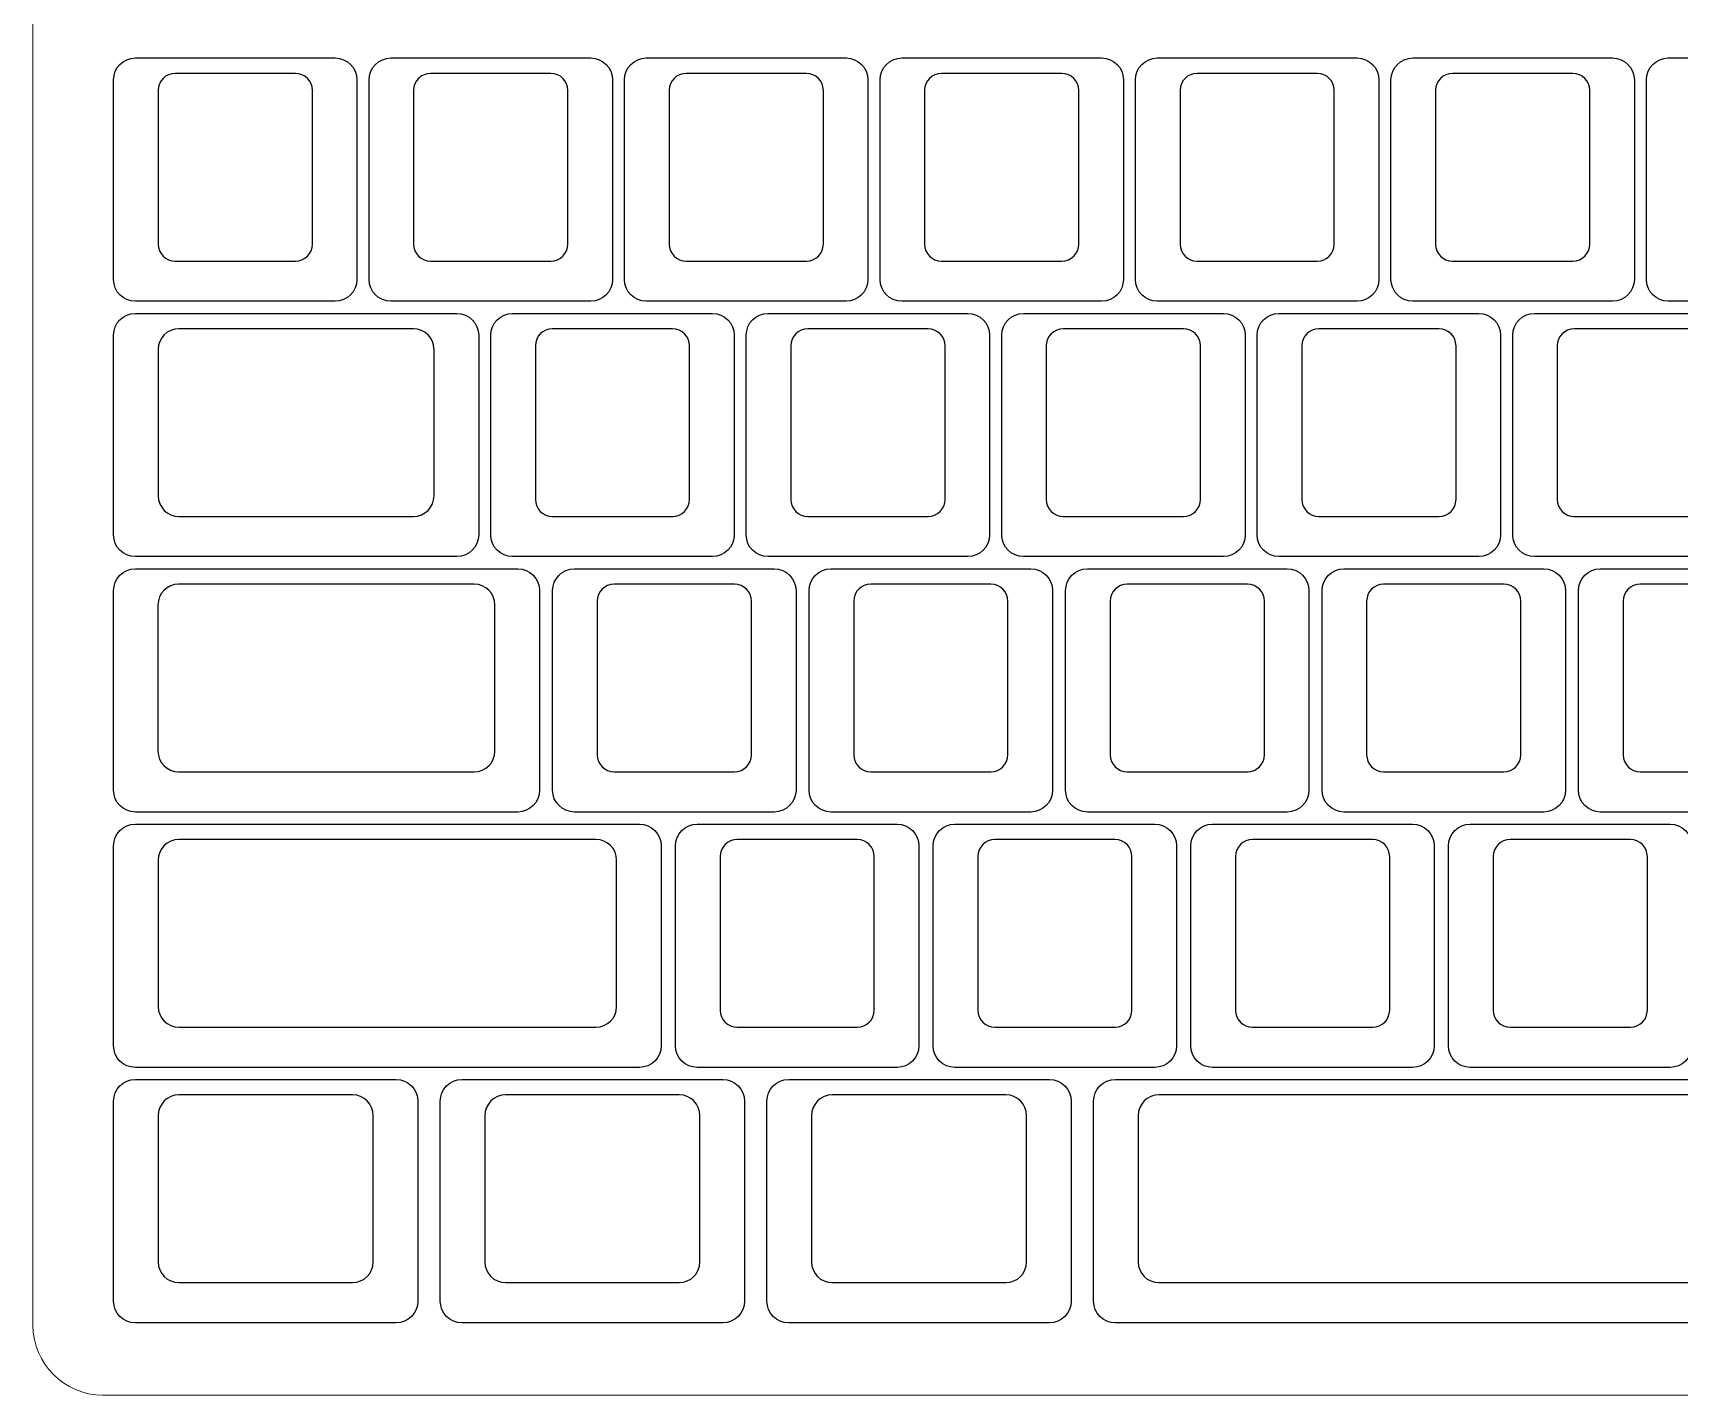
# Model space of a CAD drawing. Header units: millimetres. Extents: x -493 to 473, y -489 to 489.
# Drawn here: x 32.3 to 155, y 260.8 to 362.4 of the extents above; entities that cross this region are included whole.
import ezdxf

# ---------------------------------------------------------------- set-up
doc = ezdxf.new("R2010")
doc.units = ezdxf.units.MM
doc.header["$MEASUREMENT"] = 0
doc.layers.add('Layer 1', color=7, linetype='Continuous')

msp = doc.modelspace()

# ---------------------------------------------------------------- linework, layer by layer
at = {"layer": 'Layer 1', "color": 250, "lineweight": 18}
msp.add_open_spline([(37.475, 393.9468), (37.475, 393.9468), (468.0428, 393.9468), (468.0428, 393.9468), (468.0428, 393.9468), (470.9028, 393.9468), (473.2427, 391.6069), (473.2427, 388.7469), (473.2427, 388.7469), (473.2427, 388.7469), (473.2427, 266.0096), (473.2427, 266.0096), (473.2427, 266.0096), (473.2427, 263.1496), (470.9028, 260.8097), (468.0428, 260.8097), (468.0428, 260.8097), (468.0428, 260.8097), (37.475, 260.8097), (37.475, 260.8097), (37.475, 260.8097), (34.615, 260.8097), (32.2751, 263.1496), (32.2751, 266.0096), (32.2751, 266.0096), (32.2751, 266.0096), (32.2751, 388.7469), (32.2751, 388.7469), (32.2751, 388.7469), (32.2751, 391.6069), (34.615, 393.9468), (37.475, 393.9468)], degree=3, knots=[0, 0, 0, 0, 0.11111111, 0.11111111, 0.11111111, 0.11111111, 0.22222222, 0.22222222, 0.22222222, 0.22222222, 0.33333333, 0.33333333, 0.33333333, 0.33333333, 0.44444444, 0.44444444, 0.44444444, 0.44444444, 0.55555556, 0.55555556, 0.55555556, 0.55555556, 0.66666667, 0.66666667, 0.66666667, 0.66666667, 0.77777778, 0.77777778, 0.77777778, 0.77777778, 1, 1, 1, 1], dxfattribs=at)
at = {"layer": 'Layer 1', "color": 169}
for points in [[(39.9117, 342.4031), (39.9117, 342.4031), (54.8139, 342.4031), (54.8139, 342.4031), (54.8139, 342.4031), (55.7071, 342.4031), (56.4378, 343.1338), (56.4378, 344.027), (56.4378, 344.027), (56.4378, 344.027), (56.4378, 358.9292), (56.4378, 358.9292), (56.4378, 358.9292), (56.4378, 359.8224), (55.7071, 360.5531), (54.8139, 360.5531), (54.8139, 360.5531), (54.8139, 360.5531), (39.9117, 360.5531), (39.9117, 360.5531), (39.9117, 360.5531), (39.0185, 360.5531), (38.2878, 359.8224), (38.2878, 358.9292), (38.2878, 358.9292), (38.2878, 358.9292), (38.2878, 344.027), (38.2878, 344.027), (38.2878, 344.027), (38.2878, 343.1338), (39.0185, 342.4031), (39.9117, 342.4031)], [(58.9617, 342.4031), (58.9617, 342.4031), (73.8639, 342.4031), (73.8639, 342.4031), (73.8639, 342.4031), (74.7571, 342.4031), (75.4878, 343.1338), (75.4878, 344.027), (75.4878, 344.027), (75.4878, 344.027), (75.4878, 358.9292), (75.4878, 358.9292), (75.4878, 358.9292), (75.4878, 359.8224), (74.7571, 360.5531), (73.8639, 360.5531), (73.8639, 360.5531), (73.8639, 360.5531), (58.9617, 360.5531), (58.9617, 360.5531), (58.9617, 360.5531), (58.0685, 360.5531), (57.3378, 359.8224), (57.3378, 358.9292), (57.3378, 358.9292), (57.3378, 358.9292), (57.3378, 344.027), (57.3378, 344.027), (57.3378, 344.027), (57.3378, 343.1338), (58.0685, 342.4031), (58.9617, 342.4031)], [(78.0117, 342.4031), (78.0117, 342.4031), (92.9139, 342.4031), (92.9139, 342.4031), (92.9139, 342.4031), (93.8071, 342.4031), (94.5378, 343.1338), (94.5378, 344.027), (94.5378, 344.027), (94.5378, 344.027), (94.5378, 358.9292), (94.5378, 358.9292), (94.5378, 358.9292), (94.5378, 359.8224), (93.8071, 360.5531), (92.9139, 360.5531), (92.9139, 360.5531), (92.9139, 360.5531), (78.0117, 360.5531), (78.0117, 360.5531), (78.0117, 360.5531), (77.1185, 360.5531), (76.3878, 359.8224), (76.3878, 358.9292), (76.3878, 358.9292), (76.3878, 358.9292), (76.3878, 344.027), (76.3878, 344.027), (76.3878, 344.027), (76.3878, 343.1338), (77.1185, 342.4031), (78.0117, 342.4031)], [(97.0617, 342.4031), (97.0617, 342.4031), (111.9639, 342.4031), (111.9639, 342.4031), (111.9639, 342.4031), (112.8571, 342.4031), (113.5878, 343.1338), (113.5878, 344.027), (113.5878, 344.027), (113.5878, 344.027), (113.5878, 358.9292), (113.5878, 358.9292), (113.5878, 358.9292), (113.5878, 359.8224), (112.8571, 360.5531), (111.9639, 360.5531), (111.9639, 360.5531), (111.9639, 360.5531), (97.0617, 360.5531), (97.0617, 360.5531), (97.0617, 360.5531), (96.1685, 360.5531), (95.4378, 359.8224), (95.4378, 358.9292), (95.4378, 358.9292), (95.4378, 358.9292), (95.4378, 344.027), (95.4378, 344.027), (95.4378, 344.027), (95.4378, 343.1338), (96.1685, 342.4031), (97.0617, 342.4031)], [(116.1117, 342.4031), (116.1117, 342.4031), (131.0139, 342.4031), (131.0139, 342.4031), (131.0139, 342.4031), (131.9071, 342.4031), (132.6378, 343.1338), (132.6378, 344.027), (132.6378, 344.027), (132.6378, 344.027), (132.6378, 358.9292), (132.6378, 358.9292), (132.6378, 358.9292), (132.6378, 359.8224), (131.9071, 360.5531), (131.0139, 360.5531), (131.0139, 360.5531), (131.0139, 360.5531), (116.1117, 360.5531), (116.1117, 360.5531), (116.1117, 360.5531), (115.2185, 360.5531), (114.4878, 359.8224), (114.4878, 358.9292), (114.4878, 358.9292), (114.4878, 358.9292), (114.4878, 344.027), (114.4878, 344.027), (114.4878, 344.027), (114.4878, 343.1338), (115.2185, 342.4031), (116.1117, 342.4031)], [(135.1617, 342.4031), (135.1617, 342.4031), (150.0639, 342.4031), (150.0639, 342.4031), (150.0639, 342.4031), (150.9571, 342.4031), (151.6878, 343.1338), (151.6878, 344.027), (151.6878, 344.027), (151.6878, 344.027), (151.6878, 358.9292), (151.6878, 358.9292), (151.6878, 358.9292), (151.6878, 359.8224), (150.9571, 360.5531), (150.0639, 360.5531), (150.0639, 360.5531), (150.0639, 360.5531), (135.1617, 360.5531), (135.1617, 360.5531), (135.1617, 360.5531), (134.2685, 360.5531), (133.5378, 359.8224), (133.5378, 358.9292), (133.5378, 358.9292), (133.5378, 358.9292), (133.5378, 344.027), (133.5378, 344.027), (133.5378, 344.027), (133.5378, 343.1338), (134.2685, 342.4031), (135.1617, 342.4031)], [(154.2117, 342.4031), (154.2117, 342.4031), (169.1139, 342.4031), (169.1139, 342.4031), (169.1139, 342.4031), (170.0071, 342.4031), (170.7378, 343.1338), (170.7378, 344.027), (170.7378, 344.027), (170.7378, 344.027), (170.7378, 358.9292), (170.7378, 358.9292), (170.7378, 358.9292), (170.7378, 359.8224), (170.0071, 360.5531), (169.1139, 360.5531), (169.1139, 360.5531), (169.1139, 360.5531), (154.2117, 360.5531), (154.2117, 360.5531), (154.2117, 360.5531), (153.3185, 360.5531), (152.5878, 359.8224), (152.5878, 358.9292), (152.5878, 358.9292), (152.5878, 358.9292), (152.5878, 344.027), (152.5878, 344.027), (152.5878, 344.027), (152.5878, 343.1338), (153.3185, 342.4031), (154.2117, 342.4031)], [(39.9117, 323.3533), (39.9117, 323.3533), (63.8889, 323.3533), (63.8889, 323.3533), (63.8889, 323.3533), (64.7821, 323.3533), (65.5128, 324.084), (65.5128, 324.9772), (65.5128, 324.9772), (65.5128, 324.9772), (65.5128, 339.8794), (65.5128, 339.8794), (65.5128, 339.8794), (65.5128, 340.7726), (64.7821, 341.5033), (63.8889, 341.5033), (63.8889, 341.5033), (63.8889, 341.5033), (39.9117, 341.5033), (39.9117, 341.5033), (39.9117, 341.5033), (39.0184, 341.5033), (38.2878, 340.7726), (38.2878, 339.8794), (38.2878, 339.8794), (38.2878, 339.8794), (38.2878, 324.9772), (38.2878, 324.9772), (38.2878, 324.9772), (38.2878, 324.084), (39.0184, 323.3533), (39.9117, 323.3533)], [(68.0367, 323.3533), (68.0367, 323.3533), (82.9389, 323.3533), (82.9389, 323.3533), (82.9389, 323.3533), (83.8321, 323.3533), (84.5628, 324.084), (84.5628, 324.9772), (84.5628, 324.9772), (84.5628, 324.9772), (84.5628, 339.8794), (84.5628, 339.8794), (84.5628, 339.8794), (84.5628, 340.7726), (83.8321, 341.5033), (82.9389, 341.5033), (82.9389, 341.5033), (82.9389, 341.5033), (68.0367, 341.5033), (68.0367, 341.5033), (68.0367, 341.5033), (67.1435, 341.5033), (66.4128, 340.7726), (66.4128, 339.8794), (66.4128, 339.8794), (66.4128, 339.8794), (66.4128, 324.9772), (66.4128, 324.9772), (66.4128, 324.9772), (66.4128, 324.084), (67.1435, 323.3533), (68.0367, 323.3533)], [(87.0867, 323.3533), (87.0867, 323.3533), (101.9889, 323.3533), (101.9889, 323.3533), (101.9889, 323.3533), (102.8821, 323.3533), (103.6128, 324.084), (103.6128, 324.9772), (103.6128, 324.9772), (103.6128, 324.9772), (103.6128, 339.8794), (103.6128, 339.8794), (103.6128, 339.8794), (103.6128, 340.7726), (102.8821, 341.5033), (101.9889, 341.5033), (101.9889, 341.5033), (101.9889, 341.5033), (87.0867, 341.5033), (87.0867, 341.5033), (87.0867, 341.5033), (86.1935, 341.5033), (85.4628, 340.7726), (85.4628, 339.8794), (85.4628, 339.8794), (85.4628, 339.8794), (85.4628, 324.9772), (85.4628, 324.9772), (85.4628, 324.9772), (85.4628, 324.084), (86.1935, 323.3533), (87.0867, 323.3533)], [(106.1367, 323.3533), (106.1367, 323.3533), (121.0389, 323.3533), (121.0389, 323.3533), (121.0389, 323.3533), (121.9321, 323.3533), (122.6628, 324.084), (122.6628, 324.9772), (122.6628, 324.9772), (122.6628, 324.9772), (122.6628, 339.8794), (122.6628, 339.8794), (122.6628, 339.8794), (122.6628, 340.7726), (121.9321, 341.5033), (121.0389, 341.5033), (121.0389, 341.5033), (121.0389, 341.5033), (106.1367, 341.5033), (106.1367, 341.5033), (106.1367, 341.5033), (105.2435, 341.5033), (104.5128, 340.7726), (104.5128, 339.8794), (104.5128, 339.8794), (104.5128, 339.8794), (104.5128, 324.9772), (104.5128, 324.9772), (104.5128, 324.9772), (104.5128, 324.084), (105.2435, 323.3533), (106.1367, 323.3533)], [(125.1867, 323.3533), (125.1867, 323.3533), (140.0889, 323.3533), (140.0889, 323.3533), (140.0889, 323.3533), (140.9821, 323.3533), (141.7128, 324.084), (141.7128, 324.9772), (141.7128, 324.9772), (141.7128, 324.9772), (141.7128, 339.8794), (141.7128, 339.8794), (141.7128, 339.8794), (141.7128, 340.7726), (140.9821, 341.5033), (140.0889, 341.5033), (140.0889, 341.5033), (140.0889, 341.5033), (125.1867, 341.5033), (125.1867, 341.5033), (125.1867, 341.5033), (124.2935, 341.5033), (123.5628, 340.7726), (123.5628, 339.8794), (123.5628, 339.8794), (123.5628, 339.8794), (123.5628, 324.9772), (123.5628, 324.9772), (123.5628, 324.9772), (123.5628, 324.084), (124.2935, 323.3533), (125.1867, 323.3533)], [(144.2367, 323.3533), (144.2367, 323.3533), (159.1389, 323.3533), (159.1389, 323.3533), (159.1389, 323.3533), (160.0321, 323.3533), (160.7628, 324.084), (160.7628, 324.9772), (160.7628, 324.9772), (160.7628, 324.9772), (160.7628, 339.8794), (160.7628, 339.8794), (160.7628, 339.8794), (160.7628, 340.7726), (160.0321, 341.5033), (159.1389, 341.5033), (159.1389, 341.5033), (159.1389, 341.5033), (144.2367, 341.5033), (144.2367, 341.5033), (144.2367, 341.5033), (143.3435, 341.5033), (142.6128, 340.7726), (142.6128, 339.8794), (142.6128, 339.8794), (142.6128, 339.8794), (142.6128, 324.9772), (142.6128, 324.9772), (142.6128, 324.9772), (142.6128, 324.084), (143.3435, 323.3533), (144.2367, 323.3533)], [(39.9117, 304.3033), (39.9117, 304.3033), (68.4264, 304.3033), (68.4264, 304.3033), (68.4264, 304.3033), (69.3196, 304.3033), (70.0503, 305.034), (70.0503, 305.9272), (70.0503, 305.9272), (70.0503, 305.9272), (70.0503, 320.8294), (70.0503, 320.8294), (70.0503, 320.8294), (70.0503, 321.7226), (69.3196, 322.4533), (68.4264, 322.4533), (68.4264, 322.4533), (68.4264, 322.4533), (39.9117, 322.4533), (39.9117, 322.4533), (39.9117, 322.4533), (39.0185, 322.4533), (38.2878, 321.7226), (38.2878, 320.8294), (38.2878, 320.8294), (38.2878, 320.8294), (38.2878, 305.9272), (38.2878, 305.9272), (38.2878, 305.9272), (38.2878, 305.034), (39.0185, 304.3033), (39.9117, 304.3033)], [(72.6492, 304.3033), (72.6492, 304.3033), (87.5514, 304.3033), (87.5514, 304.3033), (87.5514, 304.3033), (88.4446, 304.3033), (89.1753, 305.034), (89.1753, 305.9272), (89.1753, 305.9272), (89.1753, 305.9272), (89.1753, 320.8294), (89.1753, 320.8294), (89.1753, 320.8294), (89.1753, 321.7226), (88.4446, 322.4533), (87.5514, 322.4533), (87.5514, 322.4533), (87.5514, 322.4533), (72.6492, 322.4533), (72.6492, 322.4533), (72.6492, 322.4533), (71.756, 322.4533), (71.0253, 321.7226), (71.0253, 320.8294), (71.0253, 320.8294), (71.0253, 320.8294), (71.0253, 305.9272), (71.0253, 305.9272), (71.0253, 305.9272), (71.0253, 305.034), (71.756, 304.3033), (72.6492, 304.3033)], [(91.7742, 304.3033), (91.7742, 304.3033), (106.6764, 304.3033), (106.6764, 304.3033), (106.6764, 304.3033), (107.5696, 304.3033), (108.3003, 305.034), (108.3003, 305.9272), (108.3003, 305.9272), (108.3003, 305.9272), (108.3003, 320.8294), (108.3003, 320.8294), (108.3003, 320.8294), (108.3003, 321.7226), (107.5696, 322.4533), (106.6764, 322.4533), (106.6764, 322.4533), (106.6764, 322.4533), (91.7742, 322.4533), (91.7742, 322.4533), (91.7742, 322.4533), (90.881, 322.4533), (90.1503, 321.7226), (90.1503, 320.8294), (90.1503, 320.8294), (90.1503, 320.8294), (90.1503, 305.9272), (90.1503, 305.9272), (90.1503, 305.9272), (90.1503, 305.034), (90.881, 304.3033), (91.7742, 304.3033)], [(110.8992, 304.3033), (110.8992, 304.3033), (125.8014, 304.3033), (125.8014, 304.3033), (125.8014, 304.3033), (126.6946, 304.3033), (127.4253, 305.034), (127.4253, 305.9272), (127.4253, 305.9272), (127.4253, 305.9272), (127.4253, 320.8294), (127.4253, 320.8294), (127.4253, 320.8294), (127.4253, 321.7226), (126.6946, 322.4533), (125.8014, 322.4533), (125.8014, 322.4533), (125.8014, 322.4533), (110.8992, 322.4533), (110.8992, 322.4533), (110.8992, 322.4533), (110.006, 322.4533), (109.2753, 321.7226), (109.2753, 320.8294), (109.2753, 320.8294), (109.2753, 320.8294), (109.2753, 305.9272), (109.2753, 305.9272), (109.2753, 305.9272), (109.2753, 305.034), (110.006, 304.3033), (110.8992, 304.3033)], [(130.0242, 304.3033), (130.0242, 304.3033), (144.9264, 304.3033), (144.9264, 304.3033), (144.9264, 304.3033), (145.8196, 304.3033), (146.5503, 305.034), (146.5503, 305.9272), (146.5503, 305.9272), (146.5503, 305.9272), (146.5503, 320.8294), (146.5503, 320.8294), (146.5503, 320.8294), (146.5503, 321.7226), (145.8196, 322.4533), (144.9264, 322.4533), (144.9264, 322.4533), (144.9264, 322.4533), (130.0242, 322.4533), (130.0242, 322.4533), (130.0242, 322.4533), (129.131, 322.4533), (128.4003, 321.7226), (128.4003, 320.8294), (128.4003, 320.8294), (128.4003, 320.8294), (128.4003, 305.9272), (128.4003, 305.9272), (128.4003, 305.9272), (128.4003, 305.034), (129.131, 304.3033), (130.0242, 304.3033)], [(149.1492, 304.3033), (149.1492, 304.3033), (164.0514, 304.3033), (164.0514, 304.3033), (164.0514, 304.3033), (164.9446, 304.3033), (165.6753, 305.034), (165.6753, 305.9272), (165.6753, 305.9272), (165.6753, 305.9272), (165.6753, 320.8294), (165.6753, 320.8294), (165.6753, 320.8294), (165.6753, 321.7226), (164.9446, 322.4533), (164.0514, 322.4533), (164.0514, 322.4533), (164.0514, 322.4533), (149.1492, 322.4533), (149.1492, 322.4533), (149.1492, 322.4533), (148.256, 322.4533), (147.5253, 321.7226), (147.5253, 320.8294), (147.5253, 320.8294), (147.5253, 320.8294), (147.5253, 305.9272), (147.5253, 305.9272), (147.5253, 305.9272), (147.5253, 305.034), (148.256, 304.3033), (149.1492, 304.3033)], [(39.9118, 285.2533), (39.9118, 285.2533), (77.5014, 285.2533), (77.5014, 285.2533), (77.5014, 285.2533), (78.3946, 285.2533), (79.1253, 285.984), (79.1253, 286.8772), (79.1253, 286.8772), (79.1253, 286.8772), (79.1253, 301.7794), (79.1253, 301.7794), (79.1253, 301.7794), (79.1253, 302.6726), (78.3946, 303.4033), (77.5014, 303.4033), (77.5014, 303.4033), (77.5014, 303.4033), (39.9118, 303.4033), (39.9118, 303.4033), (39.9118, 303.4033), (39.0186, 303.4033), (38.2878, 302.6726), (38.2878, 301.7794), (38.2878, 301.7794), (38.2878, 301.7794), (38.2878, 286.8772), (38.2878, 286.8772), (38.2878, 286.8772), (38.2878, 285.984), (39.0186, 285.2533), (39.9118, 285.2533)], [(81.8128, 285.2533), (81.8128, 285.2533), (96.715, 285.2533), (96.715, 285.2533), (96.715, 285.2533), (97.6082, 285.2533), (98.3389, 285.984), (98.3389, 286.8772), (98.3389, 286.8772), (98.3389, 286.8772), (98.3389, 301.7794), (98.3389, 301.7794), (98.3389, 301.7794), (98.3389, 302.6726), (97.6082, 303.4033), (96.715, 303.4033), (96.715, 303.4033), (96.715, 303.4033), (81.8128, 303.4033), (81.8128, 303.4033), (81.8128, 303.4033), (80.9196, 303.4033), (80.1889, 302.6726), (80.1889, 301.7794), (80.1889, 301.7794), (80.1889, 301.7794), (80.1889, 286.8772), (80.1889, 286.8772), (80.1889, 286.8772), (80.1889, 285.984), (80.9196, 285.2533), (81.8128, 285.2533)], [(101.0264, 285.2533), (101.0264, 285.2533), (115.9286, 285.2533), (115.9286, 285.2533), (115.9286, 285.2533), (116.8218, 285.2533), (117.5525, 285.984), (117.5525, 286.8772), (117.5525, 286.8772), (117.5525, 286.8772), (117.5525, 301.7794), (117.5525, 301.7794), (117.5525, 301.7794), (117.5525, 302.6726), (116.8218, 303.4033), (115.9286, 303.4033), (115.9286, 303.4033), (115.9286, 303.4033), (101.0264, 303.4033), (101.0264, 303.4033), (101.0264, 303.4033), (100.1332, 303.4033), (99.4025, 302.6726), (99.4025, 301.7794), (99.4025, 301.7794), (99.4025, 301.7794), (99.4025, 286.8772), (99.4025, 286.8772), (99.4025, 286.8772), (99.4025, 285.984), (100.1332, 285.2533), (101.0264, 285.2533)], [(120.2401, 285.2533), (120.2401, 285.2533), (135.1423, 285.2533), (135.1423, 285.2533), (135.1423, 285.2533), (136.0355, 285.2533), (136.7662, 285.984), (136.7662, 286.8772), (136.7662, 286.8772), (136.7662, 286.8772), (136.7662, 301.7794), (136.7662, 301.7794), (136.7662, 301.7794), (136.7662, 302.6726), (136.0355, 303.4033), (135.1423, 303.4033), (135.1423, 303.4033), (135.1423, 303.4033), (120.2401, 303.4033), (120.2401, 303.4033), (120.2401, 303.4033), (119.3469, 303.4033), (118.6162, 302.6726), (118.6162, 301.7794), (118.6162, 301.7794), (118.6162, 301.7794), (118.6162, 286.8772), (118.6162, 286.8772), (118.6162, 286.8772), (118.6162, 285.984), (119.3469, 285.2533), (120.2401, 285.2533)], [(139.4537, 285.2533), (139.4537, 285.2533), (154.3559, 285.2533), (154.3559, 285.2533), (154.3559, 285.2533), (155.2491, 285.2533), (155.9798, 285.984), (155.9798, 286.8772), (155.9798, 286.8772), (155.9798, 286.8772), (155.9798, 301.7794), (155.9798, 301.7794), (155.9798, 301.7794), (155.9798, 302.6726), (155.2491, 303.4033), (154.3559, 303.4033), (154.3559, 303.4033), (154.3559, 303.4033), (139.4537, 303.4033), (139.4537, 303.4033), (139.4537, 303.4033), (138.5605, 303.4033), (137.8298, 302.6726), (137.8298, 301.7794), (137.8298, 301.7794), (137.8298, 301.7794), (137.8298, 286.8772), (137.8298, 286.8772), (137.8298, 286.8772), (137.8298, 285.984), (138.5605, 285.2533), (139.4537, 285.2533)], [(39.9118, 266.2033), (39.9118, 266.2033), (59.3514, 266.2033), (59.3514, 266.2033), (59.3514, 266.2033), (60.2446, 266.2033), (60.9753, 266.934), (60.9753, 267.8272), (60.9753, 267.8272), (60.9753, 267.8272), (60.9753, 282.7294), (60.9753, 282.7294), (60.9753, 282.7294), (60.9753, 283.6226), (60.2446, 284.3533), (59.3514, 284.3533), (59.3514, 284.3533), (59.3514, 284.3533), (39.9118, 284.3533), (39.9118, 284.3533), (39.9118, 284.3533), (39.0186, 284.3533), (38.2878, 283.6226), (38.2878, 282.7294), (38.2878, 282.7294), (38.2878, 282.7294), (38.2878, 267.8272), (38.2878, 267.8272), (38.2878, 267.8272), (38.2878, 266.934), (39.0186, 266.2033), (39.9118, 266.2033)], [(64.2707, 266.2033), (64.2707, 266.2033), (83.7103, 266.2033), (83.7103, 266.2033), (83.7103, 266.2033), (84.6035, 266.2033), (85.3342, 266.934), (85.3342, 267.8272), (85.3342, 267.8272), (85.3342, 267.8272), (85.3342, 282.7294), (85.3342, 282.7294), (85.3342, 282.7294), (85.3342, 283.6226), (84.6035, 284.3533), (83.7103, 284.3533), (83.7103, 284.3533), (83.7103, 284.3533), (64.2707, 284.3533), (64.2707, 284.3533), (64.2707, 284.3533), (63.3775, 284.3533), (62.6467, 283.6226), (62.6467, 282.7294), (62.6467, 282.7294), (62.6467, 282.7294), (62.6467, 267.8272), (62.6467, 267.8272), (62.6467, 267.8272), (62.6467, 266.934), (63.3775, 266.2033), (64.2707, 266.2033)], [(88.6296, 266.2033), (88.6296, 266.2033), (108.0692, 266.2033), (108.0692, 266.2033), (108.0692, 266.2033), (108.9624, 266.2033), (109.6931, 266.934), (109.6931, 267.8272), (109.6931, 267.8272), (109.6931, 267.8272), (109.6931, 282.7294), (109.6931, 282.7294), (109.6931, 282.7294), (109.6931, 283.6226), (108.9624, 284.3533), (108.0692, 284.3533), (108.0692, 284.3533), (108.0692, 284.3533), (88.6296, 284.3533), (88.6296, 284.3533), (88.6296, 284.3533), (87.7364, 284.3533), (87.0056, 283.6226), (87.0056, 282.7294), (87.0056, 282.7294), (87.0056, 282.7294), (87.0056, 267.8272), (87.0056, 267.8272), (87.0056, 267.8272), (87.0056, 266.934), (87.7364, 266.2033), (88.6296, 266.2033)], [(112.9883, 266.2033), (112.9883, 266.2033), (223.1782, 266.2033), (223.1782, 266.2033), (223.1782, 266.2033), (224.0711, 266.2033), (224.802, 266.934), (224.802, 267.8272), (224.802, 267.8272), (224.802, 267.8272), (224.802, 282.7294), (224.802, 282.7294), (224.802, 282.7294), (224.802, 283.6226), (224.0711, 284.3533), (223.1782, 284.3533), (223.1782, 284.3533), (223.1782, 284.3533), (112.9883, 284.3533), (112.9883, 284.3533), (112.9883, 284.3533), (112.0955, 284.3533), (111.3645, 283.6226), (111.3645, 282.7294), (111.3645, 282.7294), (111.3645, 282.7294), (111.3645, 267.8272), (111.3645, 267.8272), (111.3645, 267.8272), (111.3645, 266.934), (112.0955, 266.2033), (112.9883, 266.2033)]]:
    msp.add_open_spline(points, degree=3, knots=[0, 0, 0, 0, 0.11111111, 0.11111111, 0.11111111, 0.11111111, 0.22222222, 0.22222222, 0.22222222, 0.22222222, 0.33333333, 0.33333333, 0.33333333, 0.33333333, 0.44444444, 0.44444444, 0.44444444, 0.44444444, 0.55555556, 0.55555556, 0.55555556, 0.55555556, 0.66666667, 0.66666667, 0.66666667, 0.66666667, 0.77777778, 0.77777778, 0.77777778, 0.77777778, 1, 1, 1, 1], dxfattribs=at)
at = {"layer": 'Layer 1', "color": 159}
for points in [[(42.8797, 359.4031), (42.8797, 359.4031), (51.8459, 359.4031), (51.8459, 359.4031), (51.8459, 359.4031), (52.5428, 359.4031), (53.1128, 358.8331), (53.1128, 358.1363), (53.1128, 358.1363), (53.1128, 358.1363), (53.1128, 346.67), (53.1128, 346.67), (53.1128, 346.67), (53.1128, 345.9732), (52.5428, 345.4031), (51.8459, 345.4031), (51.8459, 345.4031), (51.8459, 345.4031), (42.8797, 345.4031), (42.8797, 345.4031), (42.8797, 345.4031), (42.1828, 345.4031), (41.6128, 345.9732), (41.6128, 346.67), (41.6128, 346.67), (41.6128, 346.67), (41.6128, 358.1363), (41.6128, 358.1363), (41.6128, 358.1363), (41.6128, 358.8331), (42.1828, 359.4031), (42.8797, 359.4031)], [(61.9297, 359.4031), (61.9297, 359.4031), (70.8959, 359.4031), (70.8959, 359.4031), (70.8959, 359.4031), (71.5928, 359.4031), (72.1628, 358.8331), (72.1628, 358.1363), (72.1628, 358.1363), (72.1628, 358.1363), (72.1628, 346.67), (72.1628, 346.67), (72.1628, 346.67), (72.1628, 345.9732), (71.5928, 345.4031), (70.8959, 345.4031), (70.8959, 345.4031), (70.8959, 345.4031), (61.9297, 345.4031), (61.9297, 345.4031), (61.9297, 345.4031), (61.2328, 345.4031), (60.6628, 345.9732), (60.6628, 346.67), (60.6628, 346.67), (60.6628, 346.67), (60.6628, 358.1363), (60.6628, 358.1363), (60.6628, 358.1363), (60.6628, 358.8331), (61.2328, 359.4031), (61.9297, 359.4031)], [(80.9797, 359.4031), (80.9797, 359.4031), (89.9459, 359.4031), (89.9459, 359.4031), (89.9459, 359.4031), (90.6428, 359.4031), (91.2128, 358.8331), (91.2128, 358.1363), (91.2128, 358.1363), (91.2128, 358.1363), (91.2128, 346.67), (91.2128, 346.67), (91.2128, 346.67), (91.2128, 345.9732), (90.6428, 345.4031), (89.9459, 345.4031), (89.9459, 345.4031), (89.9459, 345.4031), (80.9797, 345.4031), (80.9797, 345.4031), (80.9797, 345.4031), (80.2828, 345.4031), (79.7128, 345.9732), (79.7128, 346.67), (79.7128, 346.67), (79.7128, 346.67), (79.7128, 358.1363), (79.7128, 358.1363), (79.7128, 358.1363), (79.7128, 358.8331), (80.2828, 359.4031), (80.9797, 359.4031)], [(100.0297, 359.4031), (100.0297, 359.4031), (108.9959, 359.4031), (108.9959, 359.4031), (108.9959, 359.4031), (109.6928, 359.4031), (110.2628, 358.8331), (110.2628, 358.1363), (110.2628, 358.1363), (110.2628, 358.1363), (110.2628, 346.67), (110.2628, 346.67), (110.2628, 346.67), (110.2628, 345.9732), (109.6928, 345.4031), (108.9959, 345.4031), (108.9959, 345.4031), (108.9959, 345.4031), (100.0297, 345.4031), (100.0297, 345.4031), (100.0297, 345.4031), (99.3328, 345.4031), (98.7628, 345.9732), (98.7628, 346.67), (98.7628, 346.67), (98.7628, 346.67), (98.7628, 358.1363), (98.7628, 358.1363), (98.7628, 358.1363), (98.7628, 358.8331), (99.3328, 359.4031), (100.0297, 359.4031)], [(119.0797, 359.4031), (119.0797, 359.4031), (128.0459, 359.4031), (128.0459, 359.4031), (128.0459, 359.4031), (128.7428, 359.4031), (129.3128, 358.8331), (129.3128, 358.1363), (129.3128, 358.1363), (129.3128, 358.1363), (129.3128, 346.67), (129.3128, 346.67), (129.3128, 346.67), (129.3128, 345.9732), (128.7428, 345.4031), (128.0459, 345.4031), (128.0459, 345.4031), (128.0459, 345.4031), (119.0797, 345.4031), (119.0797, 345.4031), (119.0797, 345.4031), (118.3828, 345.4031), (117.8128, 345.9732), (117.8128, 346.67), (117.8128, 346.67), (117.8128, 346.67), (117.8128, 358.1363), (117.8128, 358.1363), (117.8128, 358.1363), (117.8128, 358.8331), (118.3828, 359.4031), (119.0797, 359.4031)], [(138.1297, 359.4031), (138.1297, 359.4031), (147.0959, 359.4031), (147.0959, 359.4031), (147.0959, 359.4031), (147.7928, 359.4031), (148.3628, 358.8331), (148.3628, 358.1363), (148.3628, 358.1363), (148.3628, 358.1363), (148.3628, 346.67), (148.3628, 346.67), (148.3628, 346.67), (148.3628, 345.9732), (147.7928, 345.4031), (147.0959, 345.4031), (147.0959, 345.4031), (147.0959, 345.4031), (138.1297, 345.4031), (138.1297, 345.4031), (138.1297, 345.4031), (137.4328, 345.4031), (136.8628, 345.9732), (136.8628, 346.67), (136.8628, 346.67), (136.8628, 346.67), (136.8628, 358.1363), (136.8628, 358.1363), (136.8628, 358.1363), (136.8628, 358.8331), (137.4328, 359.4031), (138.1297, 359.4031)], [(43.1552, 340.3533), (43.1552, 340.3533), (60.6456, 340.3533), (60.6456, 340.3533), (60.6456, 340.3533), (61.4938, 340.3533), (62.1878, 339.6593), (62.1878, 338.811), (62.1878, 338.811), (62.1878, 338.811), (62.1878, 327.8957), (62.1878, 327.8957), (62.1878, 327.8957), (62.1878, 327.0474), (61.4938, 326.3533), (60.6456, 326.3533), (60.6456, 326.3533), (60.6456, 326.3533), (43.1552, 326.3533), (43.1552, 326.3533), (43.1552, 326.3533), (42.3069, 326.3533), (41.6129, 327.0474), (41.6129, 327.8957), (41.6129, 327.8957), (41.6129, 327.8957), (41.6129, 338.811), (41.6129, 338.811), (41.6129, 338.811), (41.6129, 339.6593), (42.3069, 340.3533), (43.1552, 340.3533)], [(71.0047, 340.3533), (71.0047, 340.3533), (79.9709, 340.3533), (79.9709, 340.3533), (79.9709, 340.3533), (80.6678, 340.3533), (81.2378, 339.7833), (81.2378, 339.0865), (81.2378, 339.0865), (81.2378, 339.0865), (81.2378, 327.6202), (81.2378, 327.6202), (81.2378, 327.6202), (81.2378, 326.9234), (80.6678, 326.3533), (79.9709, 326.3533), (79.9709, 326.3533), (79.9709, 326.3533), (71.0047, 326.3533), (71.0047, 326.3533), (71.0047, 326.3533), (70.3078, 326.3533), (69.7378, 326.9234), (69.7378, 327.6202), (69.7378, 327.6202), (69.7378, 327.6202), (69.7378, 339.0865), (69.7378, 339.0865), (69.7378, 339.0865), (69.7378, 339.7833), (70.3078, 340.3533), (71.0047, 340.3533)], [(90.0547, 340.3533), (90.0547, 340.3533), (99.0209, 340.3533), (99.0209, 340.3533), (99.0209, 340.3533), (99.7178, 340.3533), (100.2878, 339.7833), (100.2878, 339.0865), (100.2878, 339.0865), (100.2878, 339.0865), (100.2878, 327.6202), (100.2878, 327.6202), (100.2878, 327.6202), (100.2878, 326.9234), (99.7178, 326.3533), (99.0209, 326.3533), (99.0209, 326.3533), (99.0209, 326.3533), (90.0547, 326.3533), (90.0547, 326.3533), (90.0547, 326.3533), (89.3578, 326.3533), (88.7878, 326.9234), (88.7878, 327.6202), (88.7878, 327.6202), (88.7878, 327.6202), (88.7878, 339.0865), (88.7878, 339.0865), (88.7878, 339.0865), (88.7878, 339.7833), (89.3578, 340.3533), (90.0547, 340.3533)], [(109.1047, 340.3533), (109.1047, 340.3533), (118.0709, 340.3533), (118.0709, 340.3533), (118.0709, 340.3533), (118.7678, 340.3533), (119.3378, 339.7833), (119.3378, 339.0865), (119.3378, 339.0865), (119.3378, 339.0865), (119.3378, 327.6202), (119.3378, 327.6202), (119.3378, 327.6202), (119.3378, 326.9234), (118.7678, 326.3533), (118.0709, 326.3533), (118.0709, 326.3533), (118.0709, 326.3533), (109.1047, 326.3533), (109.1047, 326.3533), (109.1047, 326.3533), (108.4078, 326.3533), (107.8378, 326.9234), (107.8378, 327.6202), (107.8378, 327.6202), (107.8378, 327.6202), (107.8378, 339.0865), (107.8378, 339.0865), (107.8378, 339.0865), (107.8378, 339.7833), (108.4078, 340.3533), (109.1047, 340.3533)], [(128.1547, 340.3533), (128.1547, 340.3533), (137.1209, 340.3533), (137.1209, 340.3533), (137.1209, 340.3533), (137.8178, 340.3533), (138.3878, 339.7833), (138.3878, 339.0865), (138.3878, 339.0865), (138.3878, 339.0865), (138.3878, 327.6202), (138.3878, 327.6202), (138.3878, 327.6202), (138.3878, 326.9234), (137.8178, 326.3533), (137.1209, 326.3533), (137.1209, 326.3533), (137.1209, 326.3533), (128.1547, 326.3533), (128.1547, 326.3533), (128.1547, 326.3533), (127.4578, 326.3533), (126.8878, 326.9234), (126.8878, 327.6202), (126.8878, 327.6202), (126.8878, 327.6202), (126.8878, 339.0865), (126.8878, 339.0865), (126.8878, 339.0865), (126.8878, 339.7833), (127.4578, 340.3533), (128.1547, 340.3533)], [(147.2047, 340.3533), (147.2047, 340.3533), (156.1709, 340.3533), (156.1709, 340.3533), (156.1709, 340.3533), (156.8678, 340.3533), (157.4378, 339.7833), (157.4378, 339.0865), (157.4378, 339.0865), (157.4378, 339.0865), (157.4378, 327.6202), (157.4378, 327.6202), (157.4378, 327.6202), (157.4378, 326.9234), (156.8678, 326.3533), (156.1709, 326.3533), (156.1709, 326.3533), (156.1709, 326.3533), (147.2047, 326.3533), (147.2047, 326.3533), (147.2047, 326.3533), (146.5078, 326.3533), (145.9378, 326.9234), (145.9378, 327.6202), (145.9378, 327.6202), (145.9378, 327.6202), (145.9378, 339.0865), (145.9378, 339.0865), (145.9378, 339.0865), (145.9378, 339.7833), (146.5078, 340.3533), (147.2047, 340.3533)], [(43.141, 321.3033), (43.141, 321.3033), (65.183, 321.3033), (65.183, 321.3033), (65.183, 321.3033), (66.0314, 321.3033), (66.7254, 320.6093), (66.7254, 319.761), (66.7254, 319.761), (66.7254, 319.761), (66.7254, 308.8457), (66.7254, 308.8457), (66.7254, 308.8457), (66.7254, 307.9974), (66.0314, 307.3033), (65.183, 307.3033), (65.183, 307.3033), (65.183, 307.3033), (43.141, 307.3033), (43.141, 307.3033), (43.141, 307.3033), (42.2926, 307.3033), (41.5986, 307.9974), (41.5986, 308.8457), (41.5986, 308.8457), (41.5986, 308.8457), (41.5986, 319.761), (41.5986, 319.761), (41.5986, 319.761), (41.5986, 320.6093), (42.2926, 321.3033), (43.141, 321.3033)], [(75.6172, 321.3033), (75.6172, 321.3033), (84.5834, 321.3033), (84.5834, 321.3033), (84.5834, 321.3033), (85.2803, 321.3033), (85.8503, 320.7333), (85.8503, 320.0365), (85.8503, 320.0365), (85.8503, 320.0365), (85.8503, 308.5702), (85.8503, 308.5702), (85.8503, 308.5702), (85.8503, 307.8734), (85.2803, 307.3033), (84.5834, 307.3033), (84.5834, 307.3033), (84.5834, 307.3033), (75.6172, 307.3033), (75.6172, 307.3033), (75.6172, 307.3033), (74.9203, 307.3033), (74.3503, 307.8734), (74.3503, 308.5702), (74.3503, 308.5702), (74.3503, 308.5702), (74.3503, 320.0365), (74.3503, 320.0365), (74.3503, 320.0365), (74.3503, 320.7333), (74.9203, 321.3033), (75.6172, 321.3033)], [(94.7422, 321.3033), (94.7422, 321.3033), (103.7084, 321.3033), (103.7084, 321.3033), (103.7084, 321.3033), (104.4053, 321.3033), (104.9753, 320.7333), (104.9753, 320.0365), (104.9753, 320.0365), (104.9753, 320.0365), (104.9753, 308.5702), (104.9753, 308.5702), (104.9753, 308.5702), (104.9753, 307.8734), (104.4053, 307.3033), (103.7084, 307.3033), (103.7084, 307.3033), (103.7084, 307.3033), (94.7422, 307.3033), (94.7422, 307.3033), (94.7422, 307.3033), (94.0453, 307.3033), (93.4753, 307.8734), (93.4753, 308.5702), (93.4753, 308.5702), (93.4753, 308.5702), (93.4753, 320.0365), (93.4753, 320.0365), (93.4753, 320.0365), (93.4753, 320.7333), (94.0453, 321.3033), (94.7422, 321.3033)], [(113.8672, 321.3033), (113.8672, 321.3033), (122.8334, 321.3033), (122.8334, 321.3033), (122.8334, 321.3033), (123.5303, 321.3033), (124.1003, 320.7333), (124.1003, 320.0365), (124.1003, 320.0365), (124.1003, 320.0365), (124.1003, 308.5702), (124.1003, 308.5702), (124.1003, 308.5702), (124.1003, 307.8734), (123.5303, 307.3033), (122.8334, 307.3033), (122.8334, 307.3033), (122.8334, 307.3033), (113.8672, 307.3033), (113.8672, 307.3033), (113.8672, 307.3033), (113.1703, 307.3033), (112.6003, 307.8734), (112.6003, 308.5702), (112.6003, 308.5702), (112.6003, 308.5702), (112.6003, 320.0365), (112.6003, 320.0365), (112.6003, 320.0365), (112.6003, 320.7333), (113.1703, 321.3033), (113.8672, 321.3033)], [(132.9922, 321.3033), (132.9922, 321.3033), (141.9584, 321.3033), (141.9584, 321.3033), (141.9584, 321.3033), (142.6553, 321.3033), (143.2253, 320.7333), (143.2253, 320.0365), (143.2253, 320.0365), (143.2253, 320.0365), (143.2253, 308.5702), (143.2253, 308.5702), (143.2253, 308.5702), (143.2253, 307.8734), (142.6553, 307.3033), (141.9584, 307.3033), (141.9584, 307.3033), (141.9584, 307.3033), (132.9922, 307.3033), (132.9922, 307.3033), (132.9922, 307.3033), (132.2953, 307.3033), (131.7253, 307.8734), (131.7253, 308.5702), (131.7253, 308.5702), (131.7253, 308.5702), (131.7253, 320.0365), (131.7253, 320.0365), (131.7253, 320.0365), (131.7253, 320.7333), (132.2953, 321.3033), (132.9922, 321.3033)], [(152.1172, 321.3033), (152.1172, 321.3033), (161.0834, 321.3033), (161.0834, 321.3033), (161.0834, 321.3033), (161.7803, 321.3033), (162.3503, 320.7333), (162.3503, 320.0365), (162.3503, 320.0365), (162.3503, 320.0365), (162.3503, 308.5702), (162.3503, 308.5702), (162.3503, 308.5702), (162.3503, 307.8734), (161.7803, 307.3033), (161.0834, 307.3033), (161.0834, 307.3033), (161.0834, 307.3033), (152.1172, 307.3033), (152.1172, 307.3033), (152.1172, 307.3033), (151.4203, 307.3033), (150.8503, 307.8734), (150.8503, 308.5702), (150.8503, 308.5702), (150.8503, 308.5702), (150.8503, 320.0365), (150.8503, 320.0365), (150.8503, 320.0365), (150.8503, 320.7333), (151.4203, 321.3033), (152.1172, 321.3033)], [(43.1552, 302.2533), (43.1552, 302.2533), (74.2579, 302.2533), (74.2579, 302.2533), (74.2579, 302.2533), (75.1063, 302.2533), (75.8003, 301.5593), (75.8003, 300.711), (75.8003, 300.711), (75.8003, 300.711), (75.8003, 289.7957), (75.8003, 289.7957), (75.8003, 289.7957), (75.8003, 288.9474), (75.1063, 288.2533), (74.2579, 288.2533), (74.2579, 288.2533), (74.2579, 288.2533), (43.1552, 288.2533), (43.1552, 288.2533), (43.1552, 288.2533), (42.3068, 288.2533), (41.6129, 288.9474), (41.6129, 289.7957), (41.6129, 289.7957), (41.6129, 289.7957), (41.6129, 300.711), (41.6129, 300.711), (41.6129, 300.711), (41.6129, 301.5593), (42.3068, 302.2533), (43.1552, 302.2533)], [(84.7808, 302.2533), (84.7808, 302.2533), (93.747, 302.2533), (93.747, 302.2533), (93.747, 302.2533), (94.4439, 302.2533), (95.0139, 301.6833), (95.0139, 300.9865), (95.0139, 300.9865), (95.0139, 300.9865), (95.0139, 289.5202), (95.0139, 289.5202), (95.0139, 289.5202), (95.0139, 288.8234), (94.4439, 288.2533), (93.747, 288.2533), (93.747, 288.2533), (93.747, 288.2533), (84.7808, 288.2533), (84.7808, 288.2533), (84.7808, 288.2533), (84.0839, 288.2533), (83.5139, 288.8234), (83.5139, 289.5202), (83.5139, 289.5202), (83.5139, 289.5202), (83.5139, 300.9865), (83.5139, 300.9865), (83.5139, 300.9865), (83.5139, 301.6833), (84.0839, 302.2533), (84.7808, 302.2533)], [(103.9944, 302.2533), (103.9944, 302.2533), (112.9606, 302.2533), (112.9606, 302.2533), (112.9606, 302.2533), (113.6575, 302.2533), (114.2275, 301.6833), (114.2275, 300.9865), (114.2275, 300.9865), (114.2275, 300.9865), (114.2275, 289.5202), (114.2275, 289.5202), (114.2275, 289.5202), (114.2275, 288.8234), (113.6575, 288.2533), (112.9606, 288.2533), (112.9606, 288.2533), (112.9606, 288.2533), (103.9944, 288.2533), (103.9944, 288.2533), (103.9944, 288.2533), (103.2975, 288.2533), (102.7275, 288.8234), (102.7275, 289.5202), (102.7275, 289.5202), (102.7275, 289.5202), (102.7275, 300.9865), (102.7275, 300.9865), (102.7275, 300.9865), (102.7275, 301.6833), (103.2975, 302.2533), (103.9944, 302.2533)], [(123.2081, 302.2533), (123.2081, 302.2533), (132.1743, 302.2533), (132.1743, 302.2533), (132.1743, 302.2533), (132.8712, 302.2533), (133.4412, 301.6833), (133.4412, 300.9865), (133.4412, 300.9865), (133.4412, 300.9865), (133.4412, 289.5202), (133.4412, 289.5202), (133.4412, 289.5202), (133.4412, 288.8234), (132.8712, 288.2533), (132.1743, 288.2533), (132.1743, 288.2533), (132.1743, 288.2533), (123.2081, 288.2533), (123.2081, 288.2533), (123.2081, 288.2533), (122.5112, 288.2533), (121.9412, 288.8234), (121.9412, 289.5202), (121.9412, 289.5202), (121.9412, 289.5202), (121.9412, 300.9865), (121.9412, 300.9865), (121.9412, 300.9865), (121.9412, 301.6833), (122.5112, 302.2533), (123.2081, 302.2533)], [(142.4217, 302.2533), (142.4217, 302.2533), (151.3879, 302.2533), (151.3879, 302.2533), (151.3879, 302.2533), (152.0848, 302.2533), (152.6548, 301.6833), (152.6548, 300.9865), (152.6548, 300.9865), (152.6548, 300.9865), (152.6548, 289.5202), (152.6548, 289.5202), (152.6548, 289.5202), (152.6548, 288.8234), (152.0848, 288.2533), (151.3879, 288.2533), (151.3879, 288.2533), (151.3879, 288.2533), (142.4217, 288.2533), (142.4217, 288.2533), (142.4217, 288.2533), (141.7248, 288.2533), (141.1548, 288.8234), (141.1548, 289.5202), (141.1548, 289.5202), (141.1548, 289.5202), (141.1548, 300.9865), (141.1548, 300.9865), (141.1548, 300.9865), (141.1548, 301.6833), (141.7248, 302.2533), (142.4217, 302.2533)], [(43.1551, 283.2033), (43.1551, 283.2033), (56.1079, 283.2033), (56.1079, 283.2033), (56.1079, 283.2033), (56.9562, 283.2033), (57.6503, 282.5093), (57.6503, 281.661), (57.6503, 281.661), (57.6503, 281.661), (57.6503, 270.7457), (57.6503, 270.7457), (57.6503, 270.7457), (57.6503, 269.8974), (56.9562, 269.2033), (56.1079, 269.2033), (56.1079, 269.2033), (56.1079, 269.2033), (43.1551, 269.2033), (43.1551, 269.2033), (43.1551, 269.2033), (42.3068, 269.2033), (41.6127, 269.8974), (41.6127, 270.7457), (41.6127, 270.7457), (41.6127, 270.7457), (41.6127, 281.661), (41.6127, 281.661), (41.6127, 281.661), (41.6127, 282.5093), (42.3068, 283.2033), (43.1551, 283.2033)], [(67.514, 283.2033), (67.514, 283.2033), (80.4668, 283.2033), (80.4668, 283.2033), (80.4668, 283.2033), (81.3151, 283.2033), (82.0092, 282.5093), (82.0092, 281.661), (82.0092, 281.661), (82.0092, 281.661), (82.0092, 270.7457), (82.0092, 270.7457), (82.0092, 270.7457), (82.0092, 269.8974), (81.3151, 269.2033), (80.4668, 269.2033), (80.4668, 269.2033), (80.4668, 269.2033), (67.514, 269.2033), (67.514, 269.2033), (67.514, 269.2033), (66.6657, 269.2033), (65.9716, 269.8974), (65.9716, 270.7457), (65.9716, 270.7457), (65.9716, 270.7457), (65.9716, 281.661), (65.9716, 281.661), (65.9716, 281.661), (65.9716, 282.5093), (66.6657, 283.2033), (67.514, 283.2033)], [(91.8729, 283.2033), (91.8729, 283.2033), (104.8257, 283.2033), (104.8257, 283.2033), (104.8257, 283.2033), (105.674, 283.2033), (106.3681, 282.5093), (106.3681, 281.661), (106.3681, 281.661), (106.3681, 281.661), (106.3681, 270.7457), (106.3681, 270.7457), (106.3681, 270.7457), (106.3681, 269.8974), (105.674, 269.2033), (104.8257, 269.2033), (104.8257, 269.2033), (104.8257, 269.2033), (91.8729, 269.2033), (91.8729, 269.2033), (91.8729, 269.2033), (91.0246, 269.2033), (90.3305, 269.8974), (90.3305, 270.7457), (90.3305, 270.7457), (90.3305, 270.7457), (90.3305, 281.661), (90.3305, 281.661), (90.3305, 281.661), (90.3305, 282.5093), (91.0246, 283.2033), (91.8729, 283.2033)], [(116.2315, 283.2033), (116.2315, 283.2033), (219.935, 283.2033), (219.935, 283.2033), (219.935, 283.2033), (220.7826, 283.2033), (221.477, 282.5093), (221.477, 281.661), (221.477, 281.661), (221.477, 281.661), (221.477, 270.7457), (221.477, 270.7457), (221.477, 270.7457), (221.477, 269.8974), (220.7826, 269.2033), (219.935, 269.2033), (219.935, 269.2033), (219.935, 269.2033), (116.2315, 269.2033), (116.2315, 269.2033), (116.2315, 269.2033), (115.3839, 269.2033), (114.6895, 269.8974), (114.6895, 270.7457), (114.6895, 270.7457), (114.6895, 270.7457), (114.6895, 281.661), (114.6895, 281.661), (114.6895, 281.661), (114.6895, 282.5093), (115.3839, 283.2033), (116.2315, 283.2033)]]:
    msp.add_open_spline(points, degree=3, knots=[0, 0, 0, 0, 0.11111111, 0.11111111, 0.11111111, 0.11111111, 0.22222222, 0.22222222, 0.22222222, 0.22222222, 0.33333333, 0.33333333, 0.33333333, 0.33333333, 0.44444444, 0.44444444, 0.44444444, 0.44444444, 0.55555556, 0.55555556, 0.55555556, 0.55555556, 0.66666667, 0.66666667, 0.66666667, 0.66666667, 0.77777778, 0.77777778, 0.77777778, 0.77777778, 1, 1, 1, 1], dxfattribs=at)

doc.saveas('drawing.dxf')
